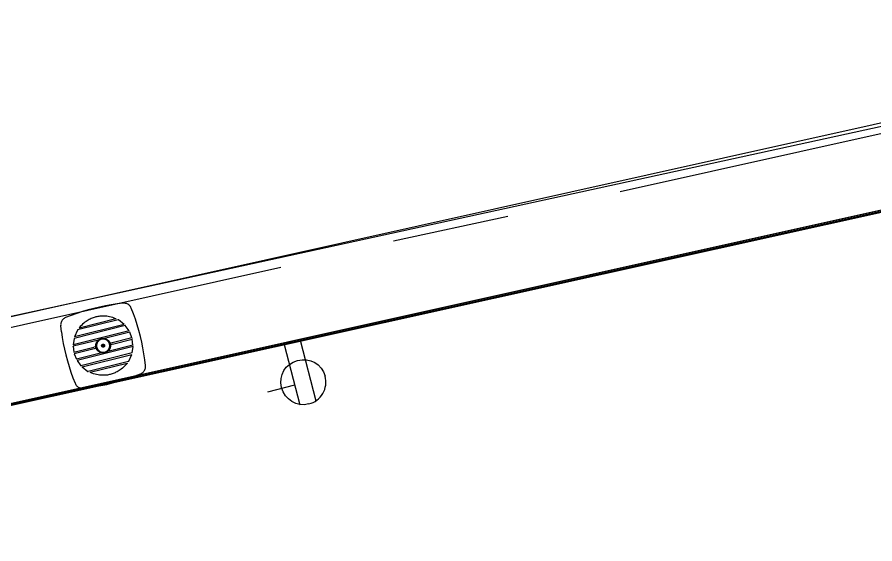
# Model space of a CAD drawing. Header units: inches. Extents: x -1841 to -80, y -100 to 1021.
# Drawn here: x -548.96 to -502.98, y 578.02 to 606.24 of the extents above; entities that cross this region are included whole.
import ezdxf

# ---------------------------------------------------------------- set-up
doc = ezdxf.new("R2010")
doc.units = ezdxf.units.IN
doc.header["$MEASUREMENT"] = 0
doc.linetypes.add('ACAD_ISO02W100', pattern=[15, 12, -3])
doc.layers.add('Edges', color=7, linetype='Continuous')
doc.layers.add('PDF_Geometry', color=7, linetype='Continuous', true_color=0x777777)

# ---------------------------------------------------------------- blocks, each defined once
blk = doc.blocks.new('wall exhaust fan fr')
at = {"layer": 'Edges'}
for p, q in [((-56.6, 58.7), (-57.7, 57.7)), ((-55.5, 59.5), (-56.6, 58.7)), ((-54.2, 60.2), (-55.5, 59.5)), ((-52.9, 60.8), (-54.2, 60.2)), ((-51.5, 61.2), (-52.9, 60.8)), ((-50.1, 61.5), (-51.5, 61.2)), ((-40.1, 62.8), (-50.1, 61.5)), ((-30.1, 63.7), (-40.1, 62.8)), ((-20.1, 64.4), (-30.1, 63.7)), ((-10, 64.9), (-20.1, 64.4)), ((0, 65), (-10, 64.9)), ((10, 64.9), (0, 65)), ((20.1, 64.4), (10, 64.9)), ((30.1, 63.7), (20.1, 64.4)), ((40.1, 62.8), (30.1, 63.7)), ((50.1, 61.5), (40.1, 62.8)), ((51.5, 61.2), (50.1, 61.5)), ((52.9, 60.8), (51.5, 61.2)), ((54.2, 60.2), (52.9, 60.8)), ((55.5, 59.5), (54.2, 60.2)), ((56.6, 58.7), (55.5, 59.5)), ((57.7, 57.7), (56.6, 58.7)), ((-62.8, 40.1), (-61.5, 50.1)), ((-61.2, 51.5), (-61.5, 50.1)), ((-60.8, 52.9), (-61.2, 51.5)), ((-60.2, 54.2), (-60.8, 52.9)), ((-59.5, 55.5), (-60.2, 54.2)), ((-58.7, 56.6), (-59.5, 55.5)), ((-57.7, 57.7), (-58.7, 56.6)), ((58.7, 56.6), (57.7, 57.7)), ((59.5, 55.5), (58.7, 56.6)), ((60.2, 54.2), (59.5, 55.5)), ((60.8, 52.9), (60.2, 54.2)), ((61.2, 51.5), (60.8, 52.9)), ((61.5, 50.1), (61.2, 51.5)), ((62.8, 40.1), (61.5, 50.1)), ((-63.7, 30.1), (-64.4, 20.1)), ((-62.8, 40.1), (-63.7, 30.1)), ((-35.9, 35.9), (-43.3, 26.3)), ((-35.4, 36.3), (-35.9, 35.9)), ((-35.4, 36.3), (-35.6, 36.3)), ((35.4, 36.3), (-35.4, 36.3)), ((-32.1, 38.8), (-32.3, 38.8)), ((32.1, 38.8), (-32.1, 38.8)), ((32.3, 38.8), (32.1, 38.8)), ((35.9, 35.9), (35.4, 36.3)), ((35.6, 36.3), (35.4, 36.3)), ((43.3, 26.3), (35.9, 35.9)), ((63.7, 30.1), (62.8, 40.1)), ((64.4, 20.1), (63.7, 30.1)), ((-64.4, 20.1), (-64.9, 10)), ((-44.6, 23.8), (-48.8, 13.8)), ((-44.7, 23.8), (-44.6, 23.8)), ((44.6, 23.8), (-44.6, 23.8)), ((-43.3, 26.3), (-43.4, 26.3)), ((43.3, 26.3), (-43.3, 26.3)), ((43.4, 26.3), (43.3, 26.3)), ((48.8, 13.8), (44.6, 23.8)), ((44.7, 23.8), (44.6, 23.8)), ((64.9, 10), (64.4, 20.1)), ((-64.9, 10), (-65, 0)), ((-65, 0), (-64.9, -10)), ((-50.7, 1.2), (-50.6, 1.2)), ((-49.3, 11.2), (-50.6, 1.2)), ((-50.6, 1.2), (-15.8, 1.2)), ((-49.4, 11.2), (-49.3, 11.2)), ((-5.2, 11.2), (-49.3, 11.2)), ((-48.9, 13.8), (-48.8, 13.8)), ((48.8, 13.8), (-48.8, 13.8)), ((-12.3, 1.2), (-15.8, 1.2)), ((49.3, 11.2), (5.2, 11.2)), ((15.8, 1.2), (12.3, 1.2)), ((50.6, 1.2), (15.8, 1.2)), ((48.9, 13.8), (48.8, 13.8)), ((50.6, 1.2), (49.3, 11.2)), ((49.4, 11.2), (49.3, 11.2)), ((50.6, 1.2), (50.7, 1.2)), ((65, 0), (64.9, 10)), ((-64.9, -10), (-64.4, -20.1)), ((-50.6, -1.3), (-50.7, -1.3)), ((-50.6, -1.3), (-49.3, -11.2)), ((-15.8, -1.3), (-50.6, -1.3)), ((-49.3, -11.2), (-49.4, -11.2)), ((-5.2, -11.2), (-49.3, -11.2)), ((-48.8, -13.7), (-48.9, -13.7)), ((48.8, -13.7), (-48.8, -13.7)), ((-48.8, -13.7), (-44.6, -23.8)), ((-12.3, -1.3), (-15.8, -1.3)), ((49.3, -11.2), (5.2, -11.2)), ((15.8, -1.3), (12.3, -1.3)), ((15.8, -1.3), (50.6, -1.3)), ((44.6, -23.8), (48.8, -13.7)), ((48.9, -13.7), (48.8, -13.7)), ((49.3, -11.2), (50.6, -1.3)), ((49.4, -11.2), (49.3, -11.2)), ((50.7, -1.3), (50.6, -1.3)), ((64.4, -20.1), (64.9, -10)), ((64.9, -10), (65, 0)), ((-64.4, -20.1), (-63.7, -30.1)), ((-44.6, -23.8), (-44.7, -23.8)), ((44.6, -23.8), (-44.6, -23.8)), ((-43.3, -26.3), (-43.4, -26.3)), ((-43.3, -26.3), (-35.9, -35.9)), ((-43.3, -26.3), (43.3, -26.3)), ((35.9, -35.9), (43.3, -26.3)), ((43.4, -26.3), (43.3, -26.3)), ((44.7, -23.8), (44.6, -23.8)), ((63.7, -30.1), (64.4, -20.1)), ((-63.7, -30.1), (-62.8, -40.1)), ((-62.8, -40.1), (-61.5, -50.1)), ((-35.9, -35.9), (-35.4, -36.3)), ((-35.4, -36.3), (-35.6, -36.3)), ((35.4, -36.3), (-35.4, -36.3)), ((-32.1, -38.8), (-32.3, -38.8)), ((32.1, -38.8), (-32.1, -38.8)), ((32.3, -38.8), (32.1, -38.8)), ((35.4, -36.3), (35.9, -35.9)), ((35.6, -36.3), (35.4, -36.3)), ((61.5, -50.1), (62.8, -40.1)), ((62.8, -40.1), (63.7, -30.1)), ((-61.5, -50.1), (-61.2, -51.5)), ((-61.2, -51.5), (-60.8, -52.9)), ((-60.8, -52.9), (-60.2, -54.2)), ((-60.2, -54.2), (-59.5, -55.5)), ((-59.5, -55.5), (-58.7, -56.6)), ((-58.7, -56.6), (-57.7, -57.7)), ((-57.7, -57.7), (-56.6, -58.7)), ((56.6, -58.7), (57.7, -57.7)), ((57.7, -57.7), (58.7, -56.6)), ((58.7, -56.6), (59.5, -55.5)), ((59.5, -55.5), (60.2, -54.2)), ((60.2, -54.2), (60.8, -52.9)), ((60.8, -52.9), (61.2, -51.5)), ((61.2, -51.5), (61.5, -50.1)), ((-56.6, -58.7), (-55.5, -59.5)), ((-55.5, -59.5), (-54.2, -60.2)), ((-54.2, -60.2), (-52.9, -60.8)), ((-52.9, -60.8), (-51.5, -61.2)), ((-51.5, -61.2), (-50.1, -61.5)), ((-50.1, -61.5), (-40.1, -62.8)), ((-40.1, -62.8), (-30.1, -63.7)), ((-30.1, -63.7), (-20.1, -64.4)), ((-20.1, -64.4), (-10, -64.9)), ((-10, -64.9), (0, -65)), ((0, -65), (10, -64.9)), ((10, -64.9), (20.1, -64.4)), ((20.1, -64.4), (30.1, -63.7)), ((30.1, -63.7), (40.1, -62.8)), ((40.1, -62.8), (50.1, -61.5)), ((50.1, -61.5), (51.5, -61.2)), ((51.5, -61.2), (52.9, -60.8)), ((52.9, -60.8), (54.2, -60.2)), ((54.2, -60.2), (55.5, -59.5)), ((55.5, -59.5), (56.6, -58.7))]:
    blk.add_line(p, q, dxfattribs=at)
for points in [[(32.1, 38.8), (29.6, 40.6), (27.2, 42.2), (24.8, 43.6), (22.5, 44.8), (20.3, 45.8), (18.1, 46.7), (16, 47.4), (14, 48), (12.1, 48.6), (10.2, 49), (8.4, 49.4), (6.7, 49.7), (5, 49.9), (3.3, 50), (1.6, 50.1), (0, 50.2), (-1.6, 50.1), (-3.3, 50), (-5, 49.9), (-6.7, 49.7), (-8.4, 49.4), (-10.2, 49), (-12.1, 48.6), (-14, 48), (-16, 47.4), (-18.1, 46.7), (-20.3, 45.8), (-22.5, 44.8), (-24.8, 43.6), (-27.2, 42.2), (-29.6, 40.6), (-32.1, 38.8)], [(32.1, -38.8), (29.6, -40.6), (27.2, -42.2), (24.8, -43.6), (22.5, -44.8), (20.3, -45.8), (18.1, -46.7), (16, -47.4), (14, -48), (12.1, -48.6), (10.2, -49), (8.4, -49.4), (6.7, -49.7), (5, -49.9), (3.3, -50), (1.6, -50.1), (0, -50.2), (-1.6, -50.1), (-3.3, -50), (-5, -49.9), (-6.7, -49.7), (-8.4, -49.4), (-10.2, -49), (-12.1, -48.6), (-14, -48), (-16, -47.4), (-18.1, -46.7), (-20.3, -45.8), (-22.5, -44.8), (-24.8, -43.6), (-27.2, -42.2), (-29.6, -40.6), (-32.1, -38.8)]]:
    blk.add_lwpolyline(points, dxfattribs=at)
for points in [[(3, 12), (3.3, 11.9), (3.6, 11.8), (3.9, 11.8), (4.2, 11.7), (4.4, 11.6), (4.7, 11.5), (4.9, 11.4), (5.1, 11.3), (5.2, 11.2), (5.4, 11.2), (5.6, 11.1), (5.7, 11), (5.9, 10.9), (6.1, 10.8), (6.3, 10.7), (6.5, 10.6), (6.7, 10.4), (7, 10.2), (7.3, 10), (7.6, 9.8), (7.9, 9.5), (8.2, 9.3), (8.4, 9), (8.7, 8.7), (9, 8.4), (9.3, 8.1), (9.6, 7.8), (9.8, 7.5), (10, 7.2), (10.3, 6.9), (10.5, 6.5), (10.7, 6.2), (10.9, 5.8), (11.1, 5.5), (11.3, 5.1), (11.4, 4.8), (11.6, 4.4), (11.7, 4.1), (11.8, 3.7), (11.9, 3.4), (12, 3.1), (12.1, 2.8), (12.1, 2.5), (12.2, 2.3), (12.2, 2), (12.3, 1.8), (12.3, 1.6), (12.3, 1.4), (12.3, 1.2), (12.4, 1), (12.4, 0.8), (12.4, 0.6), (12.4, 0.5), (12.4, 0.3), (12.4, 0.2), (12.4, 0), (12.4, -0.2), (12.4, -0.3), (12.4, -0.5), (12.4, -0.6), (12.4, -0.8), (12.4, -1), (12.3, -1.2), (12.3, -1.4), (12.3, -1.6), (12.3, -1.8), (12.2, -2), (12.2, -2.3), (12.1, -2.5), (12.1, -2.8), (12, -3.1), (11.9, -3.4), (11.8, -3.7), (11.7, -4.1), (11.6, -4.4), (11.4, -4.8), (11.3, -5.1), (11.1, -5.5), (10.9, -5.8), (10.7, -6.2), (10.5, -6.5), (10.3, -6.9), (10, -7.2), (9.8, -7.5), (9.6, -7.8), (9.3, -8.1), (9, -8.4), (8.7, -8.7), (8.4, -9), (8.2, -9.3), (7.9, -9.5), (7.6, -9.8), (7.3, -10), (7, -10.2), (6.7, -10.4), (6.5, -10.6), (6.3, -10.7), (6.1, -10.8), (5.9, -10.9), (5.7, -11), (5.6, -11.1), (5.4, -11.2), (5.2, -11.2), (5.1, -11.3), (4.9, -11.4), (4.7, -11.5), (4.4, -11.6), (4.2, -11.7), (3.9, -11.8), (3.6, -11.8), (3.3, -11.9), (3, -12), (2.7, -12.1), (2.3, -12.2), (2, -12.2), (1.6, -12.3), (1.2, -12.3), (0.8, -12.3), (0.4, -12.4), (0, -12.4), (-0.4, -12.4), (-0.8, -12.3), (-1.2, -12.3), (-1.6, -12.3), (-2, -12.2), (-2.3, -12.2), (-2.7, -12.1), (-3, -12), (-3.3, -11.9), (-3.6, -11.8), (-3.9, -11.8), (-4.2, -11.7), (-4.4, -11.6), (-4.7, -11.5), (-4.9, -11.4), (-5.1, -11.3), (-5.2, -11.2), (-5.4, -11.2), (-5.6, -11.1), (-5.7, -11), (-5.9, -10.9), (-6.1, -10.8), (-6.3, -10.7), (-6.5, -10.6), (-6.7, -10.4), (-7, -10.2), (-7.3, -10), (-7.6, -9.8), (-7.9, -9.5), (-8.2, -9.3), (-8.4, -9), (-8.7, -8.7), (-9, -8.4), (-9.3, -8.1), (-9.6, -7.8), (-9.8, -7.5), (-10, -7.2), (-10.3, -6.9), (-10.5, -6.5), (-10.7, -6.2), (-10.9, -5.8), (-11.1, -5.5), (-11.3, -5.1), (-11.4, -4.8), (-11.6, -4.4), (-11.7, -4.1), (-11.8, -3.7), (-11.9, -3.4), (-12, -3.1), (-12.1, -2.8), (-12.1, -2.5), (-12.2, -2.3), (-12.2, -2), (-12.3, -1.8), (-12.3, -1.6), (-12.3, -1.4), (-12.3, -1.2), (-12.4, -1), (-12.4, -0.8), (-12.4, -0.6), (-12.4, -0.5), (-12.4, -0.3), (-12.4, -0.2), (-12.4, 0), (-12.4, 0.2), (-12.4, 0.3), (-12.4, 0.5), (-12.4, 0.6), (-12.4, 0.8), (-12.4, 1), (-12.3, 1.2), (-12.3, 1.4), (-12.3, 1.6), (-12.3, 1.8), (-12.2, 2), (-12.2, 2.3), (-12.1, 2.5), (-12.1, 2.8), (-12, 3.1), (-11.9, 3.4), (-11.8, 3.7), (-11.7, 4.1), (-11.6, 4.4), (-11.4, 4.8), (-11.3, 5.1), (-11.1, 5.5), (-10.9, 5.8), (-10.7, 6.2), (-10.5, 6.5), (-10.3, 6.9), (-10, 7.2), (-9.8, 7.5), (-9.6, 7.8), (-9.3, 8.1), (-9, 8.4), (-8.7, 8.7), (-8.4, 9), (-8.2, 9.3), (-7.9, 9.5), (-7.6, 9.8), (-7.3, 10), (-7, 10.2), (-6.7, 10.4), (-6.5, 10.6), (-6.3, 10.7), (-6.1, 10.8), (-5.9, 10.9), (-5.7, 11), (-5.6, 11.1), (-5.4, 11.2), (-5.2, 11.2), (-5.1, 11.3), (-4.9, 11.4), (-4.7, 11.5), (-4.4, 11.6), (-4.2, 11.7), (-3.9, 11.8), (-3.6, 11.8), (-3.3, 11.9), (-3, 12), (-2.7, 12.1), (-2.3, 12.2), (-2, 12.2), (-1.6, 12.3), (-1.2, 12.3), (-0.8, 12.3), (-0.4, 12.4), (0, 12.4), (0.4, 12.4), (0.8, 12.3), (1.2, 12.3), (1.6, 12.3), (2, 12.2), (2.3, 12.2), (2.7, 12.1)], [(-10.8, -2.9), (-10.7, -3.3), (-10.6, -3.6), (-10.5, -4), (-10.4, -4.3), (-10.2, -4.6), (-10.1, -5), (-9.9, -5.3), (-9.7, -5.6), (-9.5, -5.9), (-9.3, -6.2), (-9.1, -6.5), (-8.9, -6.8), (-8.7, -7.1), (-8.4, -7.4), (-8.2, -7.7), (-7.9, -7.9), (-7.7, -8.2), (-7.4, -8.4), (-7.1, -8.7), (-6.8, -8.9), (-6.5, -9.1), (-6.2, -9.3), (-5.9, -9.5), (-5.6, -9.7), (-5.3, -9.9), (-5, -10.1), (-4.6, -10.2), (-4.3, -10.4), (-4, -10.5), (-3.6, -10.6), (-3.3, -10.7), (-2.9, -10.8), (-2.5, -10.9), (-2.2, -11), (-1.8, -11.1), (-1.5, -11.1), (-1.1, -11.2), (-0.7, -11.2), (-0.4, -11.2), (0, -11.2), (0.4, -11.2), (0.7, -11.2), (1.1, -11.2), (1.5, -11.1), (1.8, -11.1), (2.2, -11), (2.5, -10.9), (2.9, -10.8), (3.3, -10.7), (3.6, -10.6), (4, -10.5), (4.3, -10.4), (4.6, -10.2), (5, -10.1), (5.3, -9.9), (5.6, -9.7), (5.9, -9.5), (6.2, -9.3), (6.5, -9.1), (6.8, -8.9), (7.1, -8.7), (7.4, -8.4), (7.7, -8.2), (7.9, -7.9), (8.2, -7.7), (8.4, -7.4), (8.7, -7.1), (8.9, -6.8), (9.1, -6.5), (9.3, -6.2), (9.5, -5.9), (9.7, -5.6), (9.9, -5.3), (10.1, -5), (10.2, -4.6), (10.4, -4.3), (10.5, -4), (10.6, -3.6), (10.7, -3.3), (10.8, -2.9), (10.9, -2.5), (11, -2.2), (11.1, -1.8), (11.1, -1.5), (11.2, -1.1), (11.2, -0.7), (11.2, -0.4), (11.2, 0), (11.2, 0.4), (11.2, 0.7), (11.2, 1.1), (11.1, 1.5), (11.1, 1.8), (11, 2.2), (10.9, 2.5), (10.8, 2.9), (10.7, 3.3), (10.6, 3.6), (10.5, 4), (10.4, 4.3), (10.2, 4.6), (10.1, 5), (9.9, 5.3), (9.7, 5.6), (9.5, 5.9), (9.3, 6.2), (9.1, 6.5), (8.9, 6.8), (8.7, 7.1), (8.4, 7.4), (8.2, 7.7), (7.9, 7.9), (7.7, 8.2), (7.4, 8.4), (7.1, 8.7), (6.8, 8.9), (6.5, 9.1), (6.2, 9.3), (5.9, 9.5), (5.6, 9.7), (5.3, 9.9), (5, 10.1), (4.6, 10.2), (4.3, 10.4), (4, 10.5), (3.6, 10.6), (3.3, 10.7), (2.9, 10.8), (2.5, 10.9), (2.2, 11), (1.8, 11.1), (1.5, 11.1), (1.1, 11.2), (0.7, 11.2), (0.4, 11.2), (0, 11.2), (-0.4, 11.2), (-0.7, 11.2), (-1.1, 11.2), (-1.5, 11.1), (-1.8, 11.1), (-2.2, 11), (-2.5, 10.9), (-2.9, 10.8), (-3.3, 10.7), (-3.6, 10.6), (-4, 10.5), (-4.3, 10.4), (-4.6, 10.2), (-5, 10.1), (-5.3, 9.9), (-5.6, 9.7), (-5.9, 9.5), (-6.2, 9.3), (-6.5, 9.1), (-6.8, 8.9), (-7.1, 8.7), (-7.4, 8.4), (-7.7, 8.2), (-7.9, 7.9), (-8.2, 7.7), (-8.4, 7.4), (-8.7, 7.1), (-8.9, 6.8), (-9.1, 6.5), (-9.3, 6.2), (-9.5, 5.9), (-9.7, 5.6), (-9.9, 5.3), (-10.1, 5), (-10.2, 4.6), (-10.4, 4.3), (-10.5, 4), (-10.6, 3.6), (-10.7, 3.3), (-10.8, 2.9), (-10.9, 2.5), (-11, 2.2), (-11.1, 1.8), (-11.1, 1.5), (-11.2, 1.1), (-11.2, 0.7), (-11.2, 0.4), (-11.2, 0), (-11.2, -0.4), (-11.2, -0.7), (-11.2, -1.1), (-11.1, -1.5), (-11.1, -1.8), (-11, -2.2), (-10.9, -2.5)], [(2.2, 1.2), (2.2, 1.2), (2.2, 1.1), (2.3, 1), (2.3, 1), (2.3, 0.9), (2.4, 0.8), (2.4, 0.7), (2.4, 0.6), (2.4, 0.6), (2.5, 0.5), (2.5, 0.4), (2.5, 0.3), (2.5, 0.2), (2.5, 0.2), (2.5, 0.1), (2.5, 0), (2.5, -0.1), (2.5, -0.2), (2.5, -0.2), (2.5, -0.3), (2.5, -0.4), (2.5, -0.5), (2.4, -0.6), (2.4, -0.6), (2.4, -0.7), (2.4, -0.8), (2.3, -0.9), (2.3, -1), (2.3, -1), (2.2, -1.1), (2.2, -1.2), (2.2, -1.3), (2.1, -1.3), (2.1, -1.4), (2, -1.5), (2, -1.5), (1.9, -1.6), (1.9, -1.6), (1.8, -1.7), (1.8, -1.8), (1.7, -1.8), (1.6, -1.9), (1.6, -1.9), (1.5, -2), (1.5, -2), (1.4, -2.1), (1.3, -2.1), (1.2, -2.2), (1.2, -2.2), (1.1, -2.2), (1, -2.3), (1, -2.3), (0.9, -2.3), (0.8, -2.4), (0.7, -2.4), (0.6, -2.4), (0.6, -2.4), (0.5, -2.5), (0.4, -2.5), (0.3, -2.5), (0.2, -2.5), (0.2, -2.5), (0.1, -2.5), (0, -2.5), (-0.1, -2.5), (-0.2, -2.5), (-0.2, -2.5), (-0.3, -2.5), (-0.4, -2.5), (-0.5, -2.5), (-0.6, -2.4), (-0.6, -2.4), (-0.7, -2.4), (-0.8, -2.4), (-0.9, -2.3), (-1, -2.3), (-1, -2.3), (-1.1, -2.2), (-1.2, -2.2), (-1.3, -2.2), (-1.3, -2.1), (-1.4, -2.1), (-1.5, -2), (-1.5, -2), (-1.6, -1.9), (-1.6, -1.9), (-1.7, -1.8), (-1.8, -1.8), (-1.8, -1.7), (-1.9, -1.6), (-1.9, -1.6), (-2, -1.5), (-2, -1.5), (-2.1, -1.4), (-2.1, -1.3), (-2.2, -1.3), (-2.2, -1.2), (-2.2, -1.1), (-2.3, -1), (-2.3, -1), (-2.3, -0.9), (-2.4, -0.8), (-2.4, -0.7), (-2.4, -0.6), (-2.4, -0.6), (-2.5, -0.5), (-2.5, -0.4), (-2.5, -0.3), (-2.5, -0.2), (-2.5, -0.2), (-2.5, -0.1), (-2.5, 0), (-2.5, 0.1), (-2.5, 0.2), (-2.5, 0.2), (-2.5, 0.3), (-2.5, 0.4), (-2.5, 0.5), (-2.4, 0.6), (-2.4, 0.6), (-2.4, 0.7), (-2.4, 0.8), (-2.3, 0.9), (-2.3, 1), (-2.3, 1), (-2.2, 1.1), (-2.2, 1.2), (-2.2, 1.2), (-2.1, 1.3), (-2.1, 1.4), (-2, 1.5), (-2, 1.5), (-1.9, 1.6), (-1.9, 1.6), (-1.8, 1.7), (-1.8, 1.8), (-1.7, 1.8), (-1.6, 1.9), (-1.6, 1.9), (-1.5, 2), (-1.5, 2), (-1.4, 2.1), (-1.3, 2.1), (-1.3, 2.2), (-1.2, 2.2), (-1.1, 2.2), (-1, 2.3), (-1, 2.3), (-0.9, 2.3), (-0.8, 2.4), (-0.7, 2.4), (-0.6, 2.4), (-0.6, 2.4), (-0.5, 2.5), (-0.4, 2.5), (-0.3, 2.5), (-0.2, 2.5), (-0.2, 2.5), (-0.1, 2.5), (0, 2.5), (0.1, 2.5), (0.2, 2.5), (0.2, 2.5), (0.3, 2.5), (0.4, 2.5), (0.5, 2.5), (0.6, 2.4), (0.6, 2.4), (0.7, 2.4), (0.8, 2.4), (0.9, 2.3), (1, 2.3), (1, 2.3), (1.1, 2.2), (1.2, 2.2), (1.2, 2.2), (1.3, 2.1), (1.4, 2.1), (1.5, 2), (1.5, 2), (1.6, 1.9), (1.6, 1.9), (1.7, 1.8), (1.8, 1.8), (1.8, 1.7), (1.9, 1.6), (1.9, 1.6), (2, 1.5), (2, 1.5), (2.1, 1.4), (2.1, 1.3)], [(1.1, 0.6), (1.1, 0.6), (1.1, 0.6), (1.1, 0.5), (1.2, 0.5), (1.2, 0.4), (1.2, 0.4), (1.2, 0.4), (1.2, 0.3), (1.2, 0.3), (1.2, 0.2), (1.2, 0.2), (1.2, 0.2), (1.2, 0.1), (1.2, 0.1), (1.2, 0), (1.2, 0), (1.2, 0), (1.2, -0.1), (1.2, -0.1), (1.2, -0.2), (1.2, -0.2), (1.2, -0.2), (1.2, -0.3), (1.2, -0.3), (1.2, -0.4), (1.2, -0.4), (1.2, -0.4), (1.2, -0.5), (1.1, -0.5), (1.1, -0.6), (1.1, -0.6), (1.1, -0.6), (1.1, -0.7), (1, -0.7), (1, -0.7), (1, -0.8), (1, -0.8), (0.9, -0.8), (0.9, -0.9), (0.9, -0.9), (0.9, -0.9), (0.8, -0.9), (0.8, -1), (0.8, -1), (0.7, -1), (0.7, -1), (0.7, -1.1), (0.6, -1.1), (0.6, -1.1), (0.6, -1.1), (0.5, -1.1), (0.5, -1.2), (0.4, -1.2), (0.4, -1.2), (0.4, -1.2), (0.3, -1.2), (0.3, -1.2), (0.2, -1.2), (0.2, -1.2), (0.2, -1.2), (0.1, -1.2), (0.1, -1.3), (0, -1.3), (0, -1.3), (0, -1.3), (-0.1, -1.3), (-0.1, -1.2), (-0.2, -1.2), (-0.2, -1.2), (-0.2, -1.2), (-0.3, -1.2), (-0.3, -1.2), (-0.4, -1.2), (-0.4, -1.2), (-0.4, -1.2), (-0.5, -1.2), (-0.5, -1.1), (-0.6, -1.1), (-0.6, -1.1), (-0.6, -1.1), (-0.7, -1.1), (-0.7, -1), (-0.7, -1), (-0.8, -1), (-0.8, -1), (-0.8, -0.9), (-0.9, -0.9), (-0.9, -0.9), (-0.9, -0.9), (-0.9, -0.8), (-1, -0.8), (-1, -0.8), (-1, -0.7), (-1, -0.7), (-1.1, -0.7), (-1.1, -0.6), (-1.1, -0.6), (-1.1, -0.6), (-1.1, -0.5), (-1.2, -0.5), (-1.2, -0.4), (-1.2, -0.4), (-1.2, -0.4), (-1.2, -0.3), (-1.2, -0.3), (-1.2, -0.2), (-1.2, -0.2), (-1.2, -0.2), (-1.2, -0.1), (-1.3, -0.1), (-1.3, 0), (-1.3, 0), (-1.3, 0), (-1.3, 0.1), (-1.2, 0.1), (-1.2, 0.2), (-1.2, 0.2), (-1.2, 0.2), (-1.2, 0.3), (-1.2, 0.3), (-1.2, 0.4), (-1.2, 0.4), (-1.2, 0.4), (-1.2, 0.5), (-1.1, 0.5), (-1.1, 0.6), (-1.1, 0.6), (-1.1, 0.6), (-1.1, 0.7), (-1, 0.7), (-1, 0.7), (-1, 0.8), (-1, 0.8), (-0.9, 0.8), (-0.9, 0.9), (-0.9, 0.9), (-0.9, 0.9), (-0.8, 0.9), (-0.8, 1), (-0.8, 1), (-0.7, 1), (-0.7, 1), (-0.7, 1.1), (-0.6, 1.1), (-0.6, 1.1), (-0.6, 1.1), (-0.5, 1.1), (-0.5, 1.2), (-0.4, 1.2), (-0.4, 1.2), (-0.4, 1.2), (-0.3, 1.2), (-0.3, 1.2), (-0.2, 1.2), (-0.2, 1.2), (-0.2, 1.2), (-0.1, 1.2), (-0.1, 1.2), (0, 1.2), (0, 1.2), (0, 1.2), (0.1, 1.2), (0.1, 1.2), (0.2, 1.2), (0.2, 1.2), (0.2, 1.2), (0.3, 1.2), (0.3, 1.2), (0.4, 1.2), (0.4, 1.2), (0.4, 1.2), (0.5, 1.2), (0.5, 1.1), (0.6, 1.1), (0.6, 1.1), (0.6, 1.1), (0.7, 1.1), (0.7, 1), (0.7, 1), (0.8, 1), (0.8, 1), (0.8, 0.9), (0.9, 0.9), (0.9, 0.9), (0.9, 0.9), (0.9, 0.8), (1, 0.8), (1, 0.8), (1, 0.7), (1, 0.7), (1.1, 0.7)]]:
    blk.add_lwpolyline(points, close=True, dxfattribs=at)

msp = doc.modelspace()

# ---------------------------------------------------------------- linework, layer by layer
at = {"color": 7, "lineweight": 25}
msp.add_lwpolyline([(-578.176, 624.351), (-486.726, 644.3), (-478.301, 605.678), (-569.751, 585.73)], close=True, dxfattribs=at)
at = {"layer": 'PDF_Geometry', "color": 7, "lineweight": 25}
for points in [[(-582.781, 578.098), (-470.015, 603.166), (-470.015, 603.083), (-582.781, 578.015), (-470.015, 603.083)], [(-470.015, 603), (-582.694, 578.015)], [(-588.527, 581.468), (-494.878, 602.316)], [(-582.785, 578.094), (-493.849, 597.868), (-494.838, 602.335)], [(-516.63, 596.896), (-492.478, 602.273)], [(-528.776, 594.257), (-522.656, 595.581)], [(-558.984, 587.467), (-534.83, 592.844)], [(-534.645, 588.706), (-533.796, 585.456)], [(-533.791, 588.929), (-532.942, 585.679)], [(-535.523, 586.162), (-534.079, 586.539)]]:
    msp.add_lwpolyline(points, dxfattribs=at)
msp.add_arc((-533.621, 586.688), 1.216, 284.3985, 14.878, dxfattribs=at)
for points in [[(-534.777, 586.392), (-534.948, 587.048), (-534.584, 587.669), (-533.928, 587.841)], [(-533.928, 587.841), (-533.271, 588.012), (-532.617, 587.657), (-532.446, 587.001)], [(-533.319, 585.51), (-533.976, 585.339), (-534.605, 585.735), (-534.777, 586.392)]]:
    msp.add_open_spline(points, degree=3, dxfattribs=at)

# ---------------------------------------------------------------- block references
at = {"color": 7, "linetype": 'ACAD_ISO02W100', "lineweight": 25, "xscale": 0.03168341820057978, "yscale": 0.03168341820057978, "zscale": 0.03168341820057978, "rotation": 14.02326728453901}
msp.add_blockref('wall exhaust fan fr', (-544.348, 588.634), dxfattribs=at)

doc.saveas('drawing.dxf')
